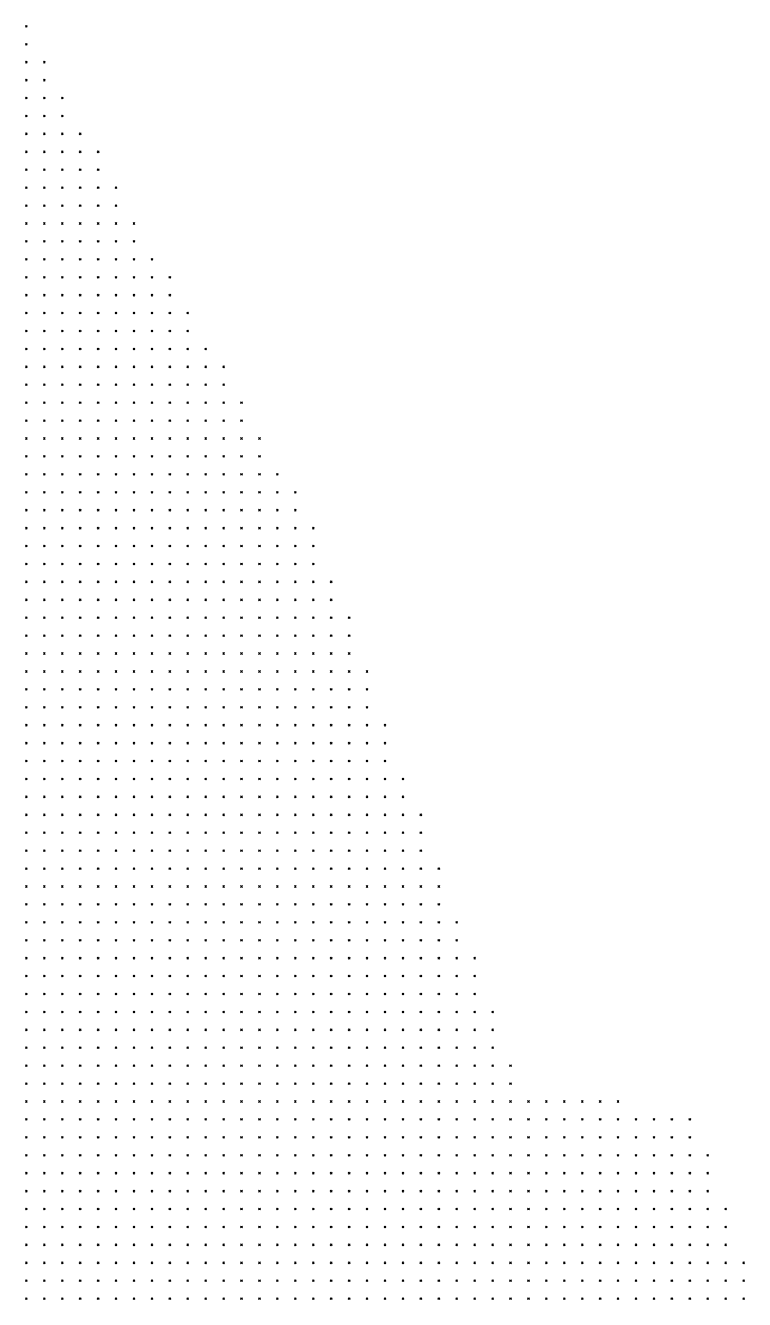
# Model space of a CAD drawing. Header units: metres. Extents: x 441556 to 446409, y 432338 to 461058.
# Drawn here: x 442646.7 to 442767, y 458251.6 to 458464.9 of the extents above; entities that cross this region are included whole.
import ezdxf

# ---------------------------------------------------------------- set-up
doc = ezdxf.new("R2010")
doc.units = ezdxf.units.M
doc.header["$MEASUREMENT"] = 0
doc.header["$PDMODE"] = 35
doc.header["$PDSIZE"] = 0.15
doc.layers.add('DTM-NOK-RevN_LIDAR_co_lidar', color=91, linetype='Continuous', lineweight=0)

msp = doc.modelspace()

# ---------------------------------------------------------------- linework, layer by layer
at = {"layer": 'DTM-NOK-RevN_LIDAR_co_lidar'}
for p in [(442646.859, 458464.731, 412.047), (442646.859, 458461.732, 414.161), (442646.859, 458458.733, 416.047), (442649.858, 458458.733, 413.054), (442646.859, 458455.733, 417.475), (442649.858, 458455.733, 414.883), (442646.859, 458452.734, 419.258), (442649.858, 458452.734, 416.904), (442652.857, 458452.734, 414.043), (442646.859, 458449.734, 421.025), (442649.858, 458449.734, 419.111), (442652.857, 458449.734, 417.103), (442646.859, 458446.735, 422.893), (442649.858, 458446.735, 420.93), (442652.857, 458446.735, 419.156), (442655.857, 458446.735, 417.013), (442646.859, 458443.736, 424.643), (442649.858, 458443.736, 422.608), (442652.857, 458443.736, 420.83), (442655.857, 458443.736, 419.429), (442658.856, 458443.736, 416.476), (442646.859, 458440.736, 426.497), (442649.858, 458440.736, 424.319), (442652.857, 458440.736, 422.274), (442655.857, 458440.736, 420.534), (442658.856, 458440.736, 418.536), (442646.859, 458437.737, 427.86), (442649.858, 458437.737, 425.582), (442652.857, 458437.737, 423.289), (442655.857, 458437.737, 421.543), (442658.856, 458437.737, 419.744), (442661.855, 458437.737, 417.718), (442646.859, 458434.738, 428.417), (442649.858, 458434.738, 426.275), (442652.857, 458434.738, 424.156), (442655.857, 458434.738, 422.068), (442658.856, 458434.738, 420.142), (442661.855, 458434.738, 418.28), (442646.859, 458431.738, 428.965), (442649.858, 458431.738, 426.693), (442652.857, 458431.738, 424.62), (442655.857, 458431.738, 422.456), (442658.856, 458431.738, 420.443), (442661.855, 458431.738, 418.45), (442664.855, 458431.738, 416.42), (442646.859, 458428.739, 429.343), (442649.858, 458428.739, 426.997), (442652.857, 458428.739, 424.812), (442655.857, 458428.739, 422.629), (442658.856, 458428.739, 420.706), (442661.855, 458428.739, 418.568), (442664.855, 458428.739, 416.237), (442646.859, 458425.74, 429.619), (442649.858, 458425.74, 427.393), (442652.857, 458425.74, 425.185), (442655.857, 458425.74, 422.908), (442658.856, 458425.74, 421.057), (442661.855, 458425.74, 418.889), (442664.855, 458425.74, 416.29), (442667.854, 458425.74, 413.492), (442646.859, 458422.74, 429.972), (442649.858, 458422.74, 427.742), (442652.857, 458422.74, 425.523), (442655.857, 458422.74, 423.255), (442658.856, 458422.74, 421.281), (442661.855, 458422.74, 419.138), (442664.855, 458422.74, 416.773), (442667.854, 458422.74, 414.569), (442670.854, 458422.74, 412.243), (442646.859, 458419.741, 430.239), (442649.858, 458419.741, 427.905), (442652.857, 458419.741, 425.691), (442655.857, 458419.741, 423.417), (442658.856, 458419.741, 421.422), (442661.855, 458419.741, 419.212), (442664.855, 458419.741, 417.011), (442667.854, 458419.741, 414.915), (442670.854, 458419.741, 412.651), (442646.859, 458416.742, 430.082), (442649.858, 458416.742, 427.735), (442652.857, 458416.742, 425.453), (442655.857, 458416.742, 423.252), (442658.856, 458416.742, 421.165), (442661.855, 458416.742, 419.016), (442664.855, 458416.742, 416.979), (442667.854, 458416.742, 414.807), (442670.854, 458416.742, 412.339), (442673.853, 458416.742, 409.976), (442646.859, 458413.742, 429.365), (442649.858, 458413.742, 427.167), (442652.857, 458413.742, 425.04), (442655.857, 458413.742, 423.025), (442658.856, 458413.742, 420.916), (442661.855, 458413.742, 419.031), (442664.855, 458413.742, 417.113), (442667.854, 458413.742, 414.948), (442670.854, 458413.742, 412.711), (442673.853, 458413.742, 410.848), (442646.859, 458410.743, 428.931), (442649.858, 458410.743, 427.11), (442652.857, 458410.743, 425.309), (442655.857, 458410.743, 423.449), (442658.856, 458410.743, 421.441), (442661.855, 458410.743, 419.732), (442664.855, 458410.743, 417.801), (442667.854, 458410.743, 415.964), (442670.854, 458410.743, 414.373), (442673.853, 458410.743, 412.821), (442676.852, 458410.743, 411.523), (442646.859, 458407.744, 429.535), (442649.858, 458407.744, 428.137), (442652.857, 458407.744, 426.606), (442655.857, 458407.744, 424.627), (442658.856, 458407.744, 422.834), (442661.855, 458407.744, 421.272), (442664.855, 458407.744, 419.407), (442667.854, 458407.744, 417.902), (442670.854, 458407.744, 416.742), (442673.853, 458407.744, 415.221), (442676.852, 458407.744, 413.765), (442679.852, 458407.744, 412.49), (442646.859, 458404.744, 431.447), (442649.858, 458404.744, 430.157), (442652.857, 458404.744, 428.586), (442655.857, 458404.744, 426.558), (442658.856, 458404.744, 424.878), (442661.855, 458404.744, 423.248), (442664.855, 458404.744, 421.573), (442667.854, 458404.744, 420.207), (442670.854, 458404.744, 419.098), (442673.853, 458404.744, 417.499), (442676.852, 458404.744, 416.103), (442679.852, 458404.744, 414.408), (442646.859, 458401.745, 433.997), (442649.858, 458401.745, 432.548), (442652.857, 458401.745, 430.766), (442655.857, 458401.745, 428.844), (442658.856, 458401.745, 427.147), (442661.855, 458401.745, 425.356), (442664.855, 458401.745, 423.776), (442667.854, 458401.745, 422.562), (442670.854, 458401.745, 421.284), (442673.853, 458401.745, 419.524), (442676.852, 458401.745, 418.114), (442679.852, 458401.745, 416.136), (442682.851, 458401.745, 413.724), (442646.859, 458398.746, 436.251), (442649.858, 458398.746, 434.683), (442652.857, 458398.746, 432.85), (442655.857, 458398.746, 430.921), (442658.856, 458398.746, 429.199), (442661.855, 458398.746, 427.548), (442664.855, 458398.746, 426.012), (442667.854, 458398.746, 424.889), (442670.854, 458398.746, 423.464), (442673.853, 458398.746, 421.531), (442676.852, 458398.746, 419.775), (442679.852, 458398.746, 417.47), (442682.851, 458398.746, 414.897), (442646.859, 458395.746, 438.289), (442649.858, 458395.746, 436.652), (442652.857, 458395.746, 434.838), (442655.857, 458395.746, 433.073), (442658.856, 458395.746, 431.27), (442661.855, 458395.746, 429.736), (442664.855, 458395.746, 428.19), (442667.854, 458395.746, 426.921), (442670.854, 458395.746, 425.362), (442673.853, 458395.746, 423.39), (442676.852, 458395.746, 421.344), (442679.852, 458395.746, 419.006), (442682.851, 458395.746, 415.937), (442685.85, 458395.746, 412.764), (442646.859, 458392.747, 440.159), (442649.858, 458392.747, 438.458), (442652.857, 458392.747, 436.745), (442655.857, 458392.747, 435.084), (442658.856, 458392.747, 433.452), (442661.855, 458392.747, 432.019), (442664.855, 458392.747, 430.199), (442667.854, 458392.747, 428.578), (442670.854, 458392.747, 426.741), (442673.853, 458392.747, 424.496), (442676.852, 458392.747, 422.552), (442679.852, 458392.747, 420.476), (442682.851, 458392.747, 416.665), (442685.85, 458392.747, 413.41), (442646.859, 458389.748, 442.146), (442649.858, 458389.748, 440.389), (442652.857, 458389.748, 438.588), (442655.857, 458389.748, 436.849), (442658.856, 458389.748, 435.318), (442661.855, 458389.748, 433.651), (442664.855, 458389.748, 431.824), (442667.854, 458389.748, 429.921), (442670.854, 458389.748, 427.826), (442673.853, 458389.748, 425.382), (442676.852, 458389.748, 422.876), (442679.852, 458389.748, 420.176), (442682.851, 458389.748, 416.809), (442685.85, 458389.748, 414.004), (442688.85, 458389.748, 411.038), (442646.859, 458386.748, 444.12), (442649.858, 458386.748, 442.417), (442652.857, 458386.748, 440.538), (442655.857, 458386.748, 438.632), (442658.856, 458386.748, 437.095), (442661.855, 458386.748, 435.128), (442664.855, 458386.748, 433.163), (442667.854, 458386.748, 430.865), (442670.854, 458386.748, 428.602), (442673.853, 458386.748, 425.904), (442676.852, 458386.748, 422.872), (442679.852, 458386.748, 420.086), (442682.851, 458386.748, 417.186), (442685.85, 458386.748, 414.344), (442688.85, 458386.748, 411.363), (442691.849, 458386.748, 408.287), (442646.859, 458383.749, 446.039), (442649.858, 458383.749, 444.268), (442652.857, 458383.749, 442.656), (442655.857, 458383.749, 440.602), (442658.856, 458383.749, 438.469), (442661.855, 458383.749, 436.184), (442664.855, 458383.749, 433.867), (442667.854, 458383.749, 431.36), (442670.854, 458383.749, 428.939), (442673.853, 458383.749, 425.981), (442676.852, 458383.749, 422.487), (442679.852, 458383.749, 419.643), (442682.851, 458383.749, 416.734), (442685.85, 458383.749, 414.273), (442688.85, 458383.749, 411.146), (442691.849, 458383.749, 407.699), (442646.859, 458380.75, 447.711), (442649.858, 458380.75, 445.886), (442652.857, 458380.75, 443.961), (442655.857, 458380.75, 441.586), (442658.856, 458380.75, 439.407), (442661.855, 458380.75, 437.112), (442664.855, 458380.75, 434.764), (442667.854, 458380.75, 431.953), (442670.854, 458380.75, 429.253), (442673.853, 458380.75, 426.425), (442676.852, 458380.75, 422.61), (442679.852, 458380.75, 419.567), (442682.851, 458380.75, 415.888), (442685.85, 458380.75, 413.082), (442688.85, 458380.75, 409.811), (442691.849, 458380.75, 406.329), (442694.848, 458380.75, 403.552), (442646.859, 458377.75, 449.038), (442649.858, 458377.75, 447.029), (442652.857, 458377.75, 444.917), (442655.857, 458377.75, 442.778), (442658.856, 458377.75, 440.164), (442661.855, 458377.75, 437.672), (442664.855, 458377.75, 434.96), (442667.854, 458377.75, 432.566), (442670.854, 458377.75, 429.566), (442673.853, 458377.75, 426.915), (442676.852, 458377.75, 423.242), (442679.852, 458377.75, 419.799), (442682.851, 458377.75, 414.89), (442685.85, 458377.75, 411.44), (442688.85, 458377.75, 408.32), (442691.849, 458377.75, 405.698), (442694.848, 458377.75, 403.661), (442646.859, 458374.751, 449.725), (442649.858, 458374.751, 447.601), (442652.857, 458374.751, 445.144), (442655.857, 458374.751, 442.784), (442658.856, 458374.751, 440.331), (442661.855, 458374.751, 437.793), (442664.855, 458374.751, 435.164), (442667.854, 458374.751, 432.712), (442670.854, 458374.751, 430.018), (442673.853, 458374.751, 426.453), (442676.852, 458374.751, 421.682), (442679.852, 458374.751, 417.449), (442682.851, 458374.751, 414.331), (442685.85, 458374.751, 412.465), (442688.85, 458374.751, 410.044), (442691.849, 458374.751, 407.674), (442694.848, 458374.751, 405.456), (442646.859, 458371.752, 449.973), (442649.858, 458371.752, 447.746), (442652.857, 458371.752, 445.401), (442655.857, 458371.752, 442.794), (442658.856, 458371.752, 440.346), (442661.855, 458371.752, 437.76), (442664.855, 458371.752, 434.996), (442667.854, 458371.752, 432.22), (442670.854, 458371.752, 429.219), (442673.853, 458371.752, 425.133), (442676.852, 458371.752, 420.941), (442679.852, 458371.752, 417.854), (442682.851, 458371.752, 416.134), (442685.85, 458371.752, 414.661), (442688.85, 458371.752, 412.363), (442691.849, 458371.752, 410.533), (442694.848, 458371.752, 408.658), (442697.848, 458371.752, 406.172), (442646.859, 458368.752, 450.28), (442649.858, 458368.752, 447.86), (442652.857, 458368.752, 445.254), (442655.857, 458368.752, 442.553), (442658.856, 458368.752, 440.24), (442661.855, 458368.752, 437.382), (442664.855, 458368.752, 434.643), (442667.854, 458368.752, 431.808), (442670.854, 458368.752, 427.508), (442673.853, 458368.752, 424.145), (442676.852, 458368.752, 421.627), (442679.852, 458368.752, 420.458), (442682.851, 458368.752, 419.31), (442685.85, 458368.752, 417.538), (442688.85, 458368.752, 415.142), (442691.849, 458368.752, 412.825), (442694.848, 458368.752, 410.148), (442697.848, 458368.752, 407.046), (442646.859, 458365.753, 450.286), (442649.858, 458365.753, 447.939), (442652.857, 458365.753, 445.337), (442655.857, 458365.753, 442.395), (442658.856, 458365.753, 439.992), (442661.855, 458365.753, 437.287), (442664.855, 458365.753, 434.123), (442667.854, 458365.753, 430.815), (442670.854, 458365.753, 426.941), (442673.853, 458365.753, 425.043), (442676.852, 458365.753, 424.414), (442679.852, 458365.753, 423.173), (442682.851, 458365.753, 421.336), (442685.85, 458365.753, 418.941), (442688.85, 458365.753, 416.406), (442691.849, 458365.753, 413.636), (442694.848, 458365.753, 410.341), (442697.848, 458365.753, 407.213), (442700.847, 458365.753, 404.437), (442646.859, 458362.754, 450.568), (442649.858, 458362.754, 448.143), (442652.857, 458362.754, 445.448), (442655.857, 458362.754, 442.373), (442658.856, 458362.754, 439.652), (442661.855, 458362.754, 436.534), (442664.855, 458362.754, 432.967), (442667.854, 458362.754, 430.347), (442670.854, 458362.754, 428.302), (442673.853, 458362.754, 427.896), (442676.852, 458362.754, 427.129), (442679.852, 458362.754, 425.134), (442682.851, 458362.754, 422.559), (442685.85, 458362.754, 419.669), (442688.85, 458362.754, 416.855), (442691.849, 458362.754, 414.081), (442694.848, 458362.754, 411.159), (442697.848, 458362.754, 408.371), (442700.847, 458362.754, 405.601), (442646.859, 458359.754, 450.503), (442649.858, 458359.754, 447.961), (442652.857, 458359.754, 445.147), (442655.857, 458359.754, 442.057), (442658.856, 458359.754, 438.85), (442661.855, 458359.754, 435.828), (442664.855, 458359.754, 433.733), (442667.854, 458359.754, 432.707), (442670.854, 458359.754, 431.441), (442673.853, 458359.754, 430.519), (442676.852, 458359.754, 428.763), (442679.852, 458359.754, 426.154), (442682.851, 458359.754, 423.26), (442685.85, 458359.754, 420.35), (442688.85, 458359.754, 417.801), (442691.849, 458359.754, 415.143), (442694.848, 458359.754, 412.317), (442697.848, 458359.754, 409.619), (442700.847, 458359.754, 406.742), (442646.859, 458356.755, 450.406), (442649.858, 458356.755, 447.844), (442652.857, 458356.755, 444.653), (442655.857, 458356.755, 441.786), (442658.856, 458356.755, 439.191), (442661.855, 458356.755, 437.191), (442664.855, 458356.755, 436.4), (442667.854, 458356.755, 435.7), (442670.854, 458356.755, 434.014), (442673.853, 458356.755, 432.25), (442676.852, 458356.755, 429.709), (442679.852, 458356.755, 427.02), (442682.851, 458356.755, 424.25), (442685.85, 458356.755, 421.772), (442688.85, 458356.755, 418.917), (442691.849, 458356.755, 416.307), (442694.848, 458356.755, 413.761), (442697.848, 458356.755, 410.524), (442700.847, 458356.755, 407.182), (442703.846, 458356.755, 404.611), (442646.859, 458353.756, 450.182), (442649.858, 458353.756, 447.535), (442652.857, 458353.756, 445.138), (442655.857, 458353.756, 443.259), (442658.856, 458353.756, 441.402), (442661.855, 458353.756, 440.02), (442664.855, 458353.756, 439.106), (442667.854, 458353.756, 437.789), (442670.854, 458353.756, 435.708), (442673.853, 458353.756, 433.234), (442676.852, 458353.756, 430.8), (442679.852, 458353.756, 428.236), (442682.851, 458353.756, 425.581), (442685.85, 458353.756, 423.046), (442688.85, 458353.756, 420.293), (442691.849, 458353.756, 417.608), (442694.848, 458353.756, 414.769), (442697.848, 458353.756, 411.077), (442700.847, 458353.756, 407.922), (442703.846, 458353.756, 406.025), (442646.859, 458350.756, 450.958), (442649.858, 458350.756, 448.848), (442652.857, 458350.756, 446.943), (442655.857, 458350.756, 445.269), (442658.856, 458350.756, 443.749), (442661.855, 458350.756, 442.386), (442664.855, 458350.756, 440.865), (442667.854, 458350.756, 438.999), (442670.854, 458350.756, 436.859), (442673.853, 458350.756, 434.314), (442676.852, 458350.756, 431.952), (442679.852, 458350.756, 429.407), (442682.851, 458350.756, 426.82), (442685.85, 458350.756, 424.117), (442688.85, 458350.756, 421.292), (442691.849, 458350.756, 418.268), (442694.848, 458350.756, 415.44), (442697.848, 458350.756, 412.298), (442700.847, 458350.756, 409.753), (442703.846, 458350.756, 408.036), (442646.859, 458347.757, 452.636), (442649.858, 458347.757, 450.781), (442652.857, 458347.757, 448.855), (442655.857, 458347.757, 446.982), (442658.856, 458347.757, 445.537), (442661.855, 458347.757, 443.945), (442664.855, 458347.757, 442.112), (442667.854, 458347.757, 440.059), (442670.854, 458347.757, 437.81), (442673.853, 458347.757, 435.287), (442676.852, 458347.757, 432.999), (442679.852, 458347.757, 430.499), (442682.851, 458347.757, 427.777), (442685.85, 458347.757, 424.967), (442688.85, 458347.757, 422.093), (442691.849, 458347.757, 419.38), (442694.848, 458347.757, 417.08), (442697.848, 458347.757, 414.694), (442700.847, 458347.757, 412.435), (442703.846, 458347.757, 410.433), (442706.846, 458347.757, 408.385), (442646.859, 458344.757, 454.283), (442649.858, 458344.757, 452.43), (442652.857, 458344.757, 450.567), (442655.857, 458344.757, 448.656), (442658.856, 458344.757, 447.004), (442661.855, 458344.757, 445.103), (442664.855, 458344.757, 443.105), (442667.854, 458344.757, 441.026), (442670.854, 458344.757, 438.621), (442673.853, 458344.757, 436.131), (442676.852, 458344.757, 433.667), (442679.852, 458344.757, 431.243), (442682.851, 458344.757, 428.839), (442685.85, 458344.757, 426.259), (442688.85, 458344.757, 423.757), (442691.849, 458344.757, 421.524), (442694.848, 458344.757, 419.426), (442697.848, 458344.757, 417.169), (442700.847, 458344.757, 414.922), (442703.846, 458344.757, 412.838), (442706.846, 458344.757, 410.735), (442646.859, 458341.758, 455.868), (442649.858, 458341.758, 454.16), (442652.857, 458341.758, 452.402), (442655.857, 458341.758, 450.411), (442658.856, 458341.758, 448.374), (442661.855, 458341.758, 446.312), (442664.855, 458341.758, 444.235), (442667.854, 458341.758, 441.934), (442670.854, 458341.758, 439.311), (442673.853, 458341.758, 436.884), (442676.852, 458341.758, 434.535), (442679.852, 458341.758, 432.507), (442682.851, 458341.758, 430.461), (442685.85, 458341.758, 428.136), (442688.85, 458341.758, 425.907), (442691.849, 458341.758, 423.749), (442694.848, 458341.758, 421.53), (442697.848, 458341.758, 419.191), (442700.847, 458341.758, 416.951), (442703.846, 458341.758, 414.967), (442706.846, 458341.758, 412.997), (442646.859, 458338.759, 457.57), (442649.858, 458338.759, 455.866), (442652.857, 458338.759, 454.158), (442655.857, 458338.759, 452.103), (442658.856, 458338.759, 449.831), (442661.855, 458338.759, 447.574), (442664.855, 458338.759, 445.418), (442667.854, 458338.759, 442.853), (442670.854, 458338.759, 440.333), (442673.853, 458338.759, 438.153), (442676.852, 458338.759, 436.272), (442679.852, 458338.759, 434.481), (442682.851, 458338.759, 432.313), (442685.85, 458338.759, 430.081), (442688.85, 458338.759, 427.768), (442691.849, 458338.759, 425.606), (442694.848, 458338.759, 423.454), (442697.848, 458338.759, 421.211), (442700.847, 458338.759, 419.112), (442703.846, 458338.759, 417.247), (442706.846, 458338.759, 415.386), (442709.845, 458338.759, 413.714), (442646.859, 458335.759, 459.12), (442649.858, 458335.759, 457.334), (442652.857, 458335.759, 455.618), (442655.857, 458335.759, 453.516), (442658.856, 458335.759, 451.193), (442661.855, 458335.759, 448.625), (442664.855, 458335.759, 446.185), (442667.854, 458335.759, 443.897), (442670.854, 458335.759, 442.031), (442673.853, 458335.759, 440.338), (442676.852, 458335.759, 438.42), (442679.852, 458335.759, 436.234), (442682.851, 458335.759, 434.019), (442685.85, 458335.759, 431.874), (442688.85, 458335.759, 429.588), (442691.849, 458335.759, 427.471), (442694.848, 458335.759, 425.464), (442697.848, 458335.759, 423.452), (442700.847, 458335.759, 421.646), (442703.846, 458335.759, 419.857), (442706.846, 458335.759, 417.92), (442709.845, 458335.759, 416.112), (442646.859, 458332.76, 460.511), (442649.858, 458332.76, 458.697), (442652.857, 458332.76, 456.852), (442655.857, 458332.76, 454.601), (442658.856, 458332.76, 452.191), (442661.855, 458332.76, 449.582), (442664.855, 458332.76, 447.174), (442667.854, 458332.76, 445.502), (442670.854, 458332.76, 444.111), (442673.853, 458332.76, 442.405), (442676.852, 458332.76, 440.266), (442679.852, 458332.76, 437.926), (442682.851, 458332.76, 435.85), (442685.85, 458332.76, 433.676), (442688.85, 458332.76, 431.557), (442691.849, 458332.76, 429.46), (442694.848, 458332.76, 427.464), (442697.848, 458332.76, 425.682), (442700.847, 458332.76, 424.054), (442703.846, 458332.76, 422.222), (442706.846, 458332.76, 420.249), (442709.845, 458332.76, 418.38), (442712.844, 458332.76, 416.279), (442646.859, 458329.761, 461.86), (442649.858, 458329.761, 459.842), (442652.857, 458329.761, 457.827), (442655.857, 458329.761, 455.528), (442658.856, 458329.761, 453.011), (442661.855, 458329.761, 450.747), (442664.855, 458329.761, 449.132), (442667.854, 458329.761, 447.624), (442670.854, 458329.761, 446.11), (442673.853, 458329.761, 444.002), (442676.852, 458329.761, 441.854), (442679.852, 458329.761, 439.808), (442682.851, 458329.761, 437.74), (442685.85, 458329.761, 435.643), (442688.85, 458329.761, 433.485), (442691.849, 458329.761, 431.426), (442694.848, 458329.761, 429.497), (442697.848, 458329.761, 427.626), (442700.847, 458329.761, 425.841), (442703.846, 458329.761, 423.996), (442706.846, 458329.761, 421.967), (442709.845, 458329.761, 419.883), (442712.844, 458329.761, 417.666), (442646.859, 458326.761, 462.931), (442649.858, 458326.761, 460.676), (442652.857, 458326.761, 458.585), (442655.857, 458326.761, 456.376), (442658.856, 458326.761, 454.029), (442661.855, 458326.761, 452.551), (442664.855, 458326.761, 451.551), (442667.854, 458326.761, 449.965), (442670.854, 458326.761, 447.946), (442673.853, 458326.761, 445.924), (442676.852, 458326.761, 443.683), (442679.852, 458326.761, 441.634), (442682.851, 458326.761, 439.466), (442685.85, 458326.761, 437.464), (442688.85, 458326.761, 435.325), (442691.849, 458326.761, 433.34), (442694.848, 458326.761, 431.473), (442697.848, 458326.761, 429.404), (442700.847, 458326.761, 427.315), (442703.846, 458326.761, 425.24), (442706.846, 458326.761, 423.095), (442709.845, 458326.761, 421.034), (442712.844, 458326.761, 418.955), (442646.859, 458323.762, 463.862), (442649.858, 458323.762, 461.564), (442652.857, 458323.762, 459.422), (442655.857, 458323.762, 457.47), (442658.856, 458323.762, 455.887), (442661.855, 458323.762, 455.025), (442664.855, 458323.762, 453.909), (442667.854, 458323.762, 452.359), (442670.854, 458323.762, 449.976), (442673.853, 458323.762, 447.848), (442676.852, 458323.762, 445.663), (442679.852, 458323.762, 443.476), (442682.851, 458323.762, 441.383), (442685.85, 458323.762, 439.285), (442688.85, 458323.762, 437.141), (442691.849, 458323.762, 435.063), (442694.848, 458323.762, 432.979), (442697.848, 458323.762, 430.926), (442700.847, 458323.762, 428.732), (442703.846, 458323.762, 426.446), (442706.846, 458323.762, 424.329), (442709.845, 458323.762, 422.267), (442712.844, 458323.762, 420.184), (442715.844, 458323.762, 418.238), (442646.859, 458320.763, 465.132), (442649.858, 458320.763, 462.814), (442652.857, 458320.763, 460.567), (442655.857, 458320.763, 459.034), (442658.856, 458320.763, 458.198), (442661.855, 458320.763, 457.317), (442664.855, 458320.763, 455.731), (442667.854, 458320.763, 453.751), (442670.854, 458320.763, 451.695), (442673.853, 458320.763, 449.572), (442676.852, 458320.763, 447.422), (442679.852, 458320.763, 445.279), (442682.851, 458320.763, 443.245), (442685.85, 458320.763, 440.938), (442688.85, 458320.763, 438.657), (442691.849, 458320.763, 436.468), (442694.848, 458320.763, 434.321), (442697.848, 458320.763, 432.327), (442700.847, 458320.763, 430.119), (442703.846, 458320.763, 427.798), (442706.846, 458320.763, 425.744), (442709.845, 458320.763, 423.745), (442712.844, 458320.763, 421.738), (442715.844, 458320.763, 419.835), (442646.859, 458317.763, 466.521), (442649.858, 458317.763, 464.387), (442652.857, 458317.763, 462.397), (442655.857, 458317.763, 461.171), (442658.856, 458317.763, 460.349), (442661.855, 458317.763, 458.998), (442664.855, 458317.763, 457.162), (442667.854, 458317.763, 455.063), (442670.854, 458317.763, 453.206), (442673.853, 458317.763, 450.85), (442676.852, 458317.763, 449.017), (442679.852, 458317.763, 446.74), (442682.851, 458317.763, 444.594), (442685.85, 458317.763, 442.28), (442688.85, 458317.763, 440.028), (442691.849, 458317.763, 437.78), (442694.848, 458317.763, 435.575), (442697.848, 458317.763, 433.429), (442700.847, 458317.763, 431.252), (442703.846, 458317.763, 428.928), (442706.846, 458317.763, 426.727), (442709.845, 458317.763, 424.859), (442712.844, 458317.763, 422.906), (442715.844, 458317.763, 420.784), (442646.859, 458314.764, 467.836), (442649.858, 458314.764, 465.875), (442652.857, 458314.764, 464.492), (442655.857, 458314.764, 463.605), (442658.856, 458314.764, 462.524), (442661.855, 458314.764, 460.505), (442664.855, 458314.764, 458.685), (442667.854, 458314.764, 456.581), (442670.854, 458314.764, 454.529), (442673.853, 458314.764, 452.408), (442676.852, 458314.764, 450.455), (442679.852, 458314.764, 448.002), (442682.851, 458314.764, 445.787), (442685.85, 458314.764, 443.634), (442688.85, 458314.764, 441.357), (442691.849, 458314.764, 438.941), (442694.848, 458314.764, 436.798), (442697.848, 458314.764, 434.855), (442700.847, 458314.764, 432.613), (442703.846, 458314.764, 429.942), (442706.846, 458314.764, 427.522), (442709.845, 458314.764, 425.649), (442712.844, 458314.764, 423.579), (442715.844, 458314.764, 421.122), (442718.843, 458314.764, 418.715), (442646.859, 458311.765, 468.86), (442649.858, 458311.765, 467.613), (442652.857, 458311.765, 466.56), (442655.857, 458311.765, 465.497), (442658.856, 458311.765, 464.266), (442661.855, 458311.765, 462.394), (442664.855, 458311.765, 460.167), (442667.854, 458311.765, 458.179), (442670.854, 458311.765, 455.975), (442673.853, 458311.765, 453.999), (442676.852, 458311.765, 451.737), (442679.852, 458311.765, 449.316), (442682.851, 458311.765, 446.9), (442685.85, 458311.765, 444.747), (442688.85, 458311.765, 442.519), (442691.849, 458311.765, 440.103), (442694.848, 458311.765, 437.878), (442697.848, 458311.765, 435.663), (442700.847, 458311.765, 433.157), (442703.846, 458311.765, 430.606), (442706.846, 458311.765, 428.273), (442709.845, 458311.765, 425.973), (442712.844, 458311.765, 423.677), (442715.844, 458311.765, 421.593), (442718.843, 458311.765, 419.324), (442646.859, 458308.765, 470.524), (442649.858, 458308.765, 469.217), (442652.857, 458308.765, 468.029), (442655.857, 458308.765, 466.686), (442658.856, 458308.765, 465.042), (442661.855, 458308.765, 463.422), (442664.855, 458308.765, 461.346), (442667.854, 458308.765, 459.12), (442670.854, 458308.765, 457.197), (442673.853, 458308.765, 455.089), (442676.852, 458308.765, 452.673), (442679.852, 458308.765, 450.37), (442682.851, 458308.765, 447.717), (442685.85, 458308.765, 445.302), (442688.85, 458308.765, 442.923), (442691.849, 458308.765, 440.691), (442694.848, 458308.765, 438.408), (442697.848, 458308.765, 435.947), (442700.847, 458308.765, 433.333), (442703.846, 458308.765, 430.873), (442706.846, 458308.765, 428.705), (442709.845, 458308.765, 426.504), (442712.844, 458308.765, 424.143), (442715.844, 458308.765, 421.757), (442718.843, 458308.765, 419.343), (442721.842, 458308.765, 416.914), (442646.859, 458305.766, 472.06), (442649.858, 458305.766, 470.542), (442652.857, 458305.766, 469.173), (442655.857, 458305.766, 467.736), (442658.856, 458305.766, 466.025), (442661.855, 458305.766, 464.211), (442664.855, 458305.766, 462.251), (442667.854, 458305.766, 460.273), (442670.854, 458305.766, 457.909), (442673.853, 458305.766, 455.739), (442676.852, 458305.766, 453.304), (442679.852, 458305.766, 450.613), (442682.851, 458305.766, 448.127), (442685.85, 458305.766, 445.752), (442688.85, 458305.766, 443.537), (442691.849, 458305.766, 441.104), (442694.848, 458305.766, 438.582), (442697.848, 458305.766, 435.921), (442700.847, 458305.766, 433.342), (442703.846, 458305.766, 430.951), (442706.846, 458305.766, 428.62), (442709.845, 458305.766, 426.305), (442712.844, 458305.766, 423.806), (442715.844, 458305.766, 421.189), (442718.843, 458305.766, 418.627), (442721.842, 458305.766, 415.881), (442646.859, 458302.767, 473.422), (442649.858, 458302.767, 471.913), (442652.857, 458302.767, 470.491), (442655.857, 458302.767, 468.799), (442658.856, 458302.767, 466.925), (442661.855, 458302.767, 464.902), (442664.855, 458302.767, 462.969), (442667.854, 458302.767, 460.898), (442670.854, 458302.767, 458.347), (442673.853, 458302.767, 456.059), (442676.852, 458302.767, 453.733), (442679.852, 458302.767, 451.409), (442682.851, 458302.767, 448.946), (442685.85, 458302.767, 446.323), (442688.85, 458302.767, 443.724), (442691.849, 458302.767, 441.24), (442694.848, 458302.767, 438.691), (442697.848, 458302.767, 436.185), (442700.847, 458302.767, 433.6), (442703.846, 458302.767, 430.898), (442706.846, 458302.767, 428.325), (442709.845, 458302.767, 425.753), (442712.844, 458302.767, 422.987), (442715.844, 458302.767, 420.279), (442718.843, 458302.767, 417.658), (442721.842, 458302.767, 415.183), (442646.859, 458299.767, 474.445), (442649.858, 458299.767, 472.698), (442652.857, 458299.767, 471.191), (442655.857, 458299.767, 469.41), (442658.856, 458299.767, 467.559), (442661.855, 458299.767, 465.587), (442664.855, 458299.767, 463.239), (442667.854, 458299.767, 461.283), (442670.854, 458299.767, 459.084), (442673.853, 458299.767, 456.763), (442676.852, 458299.767, 454.231), (442679.852, 458299.767, 451.79), (442682.851, 458299.767, 449.216), (442685.85, 458299.767, 446.594), (442688.85, 458299.767, 443.903), (442691.849, 458299.767, 441.284), (442694.848, 458299.767, 438.687), (442697.848, 458299.767, 436.262), (442700.847, 458299.767, 433.695), (442703.846, 458299.767, 430.871), (442706.846, 458299.767, 428.077), (442709.845, 458299.767, 425.287), (442712.844, 458299.767, 422.424), (442715.844, 458299.767, 419.65), (442718.843, 458299.767, 417.077), (442721.842, 458299.767, 414.451), (442724.842, 458299.767, 411.885), (442646.859, 458296.768, 475.088), (442649.858, 458296.768, 473.327), (442652.857, 458296.768, 471.685), (442655.857, 458296.768, 469.805), (442658.856, 458296.768, 468.004), (442661.855, 458296.768, 466.182), (442664.855, 458296.768, 464.081), (442667.854, 458296.768, 461.83), (442670.854, 458296.768, 459.309), (442673.853, 458296.768, 457.213), (442676.852, 458296.768, 454.611), (442679.852, 458296.768, 452.163), (442682.851, 458296.768, 449.449), (442685.85, 458296.768, 446.621), (442688.85, 458296.768, 443.956), (442691.849, 458296.768, 441.37), (442694.848, 458296.768, 438.788), (442697.848, 458296.768, 436.19), (442700.847, 458296.768, 433.518), (442703.846, 458296.768, 430.728), (442706.846, 458296.768, 427.912), (442709.845, 458296.768, 425.046), (442712.844, 458296.768, 422.031), (442715.844, 458296.768, 419.182), (442718.843, 458296.768, 416.581), (442721.842, 458296.768, 413.786), (442724.842, 458296.768, 411.18), (442646.859, 458293.769, 475.411), (442649.858, 458293.769, 473.597), (442652.857, 458293.769, 471.832), (442655.857, 458293.769, 470.043), (442658.856, 458293.769, 468.248), (442661.855, 458293.769, 466.487), (442664.855, 458293.769, 464.32), (442667.854, 458293.769, 462.064), (442670.854, 458293.769, 459.608), (442673.853, 458293.769, 457.356), (442676.852, 458293.769, 454.882), (442679.852, 458293.769, 451.996), (442682.851, 458293.769, 449.389), (442685.85, 458293.769, 446.71), (442688.85, 458293.769, 444.019), (442691.849, 458293.769, 441.333), (442694.848, 458293.769, 438.789), (442697.848, 458293.769, 436.201), (442700.847, 458293.769, 433.443), (442703.846, 458293.769, 430.608), (442706.846, 458293.769, 427.791), (442709.845, 458293.769, 424.86), (442712.844, 458293.769, 421.622), (442715.844, 458293.769, 418.52), (442718.843, 458293.769, 416.059), (442721.842, 458293.769, 413.513), (442724.842, 458293.769, 410.751), (442646.859, 458290.769, 475.383), (442649.858, 458290.769, 473.49), (442652.857, 458290.769, 471.72), (442655.857, 458290.769, 469.808), (442658.856, 458290.769, 468.063), (442661.855, 458290.769, 466.219), (442664.855, 458290.769, 464.226), (442667.854, 458290.769, 462.003), (442670.854, 458290.769, 459.948), (442673.853, 458290.769, 457.628), (442676.852, 458290.769, 455.273), (442679.852, 458290.769, 452.189), (442682.851, 458290.769, 449.198), (442685.85, 458290.769, 446.555), (442688.85, 458290.769, 443.95), (442691.849, 458290.769, 441.33), (442694.848, 458290.769, 438.785), (442697.848, 458290.769, 436.155), (442700.847, 458290.769, 433.324), (442703.846, 458290.769, 430.423), (442706.846, 458290.769, 427.487), (442709.845, 458290.769, 424.64), (442712.844, 458290.769, 421.899), (442715.844, 458290.769, 418.993), (442718.843, 458290.769, 416.53), (442721.842, 458290.769, 414.065), (442724.842, 458290.769, 411.32), (442727.841, 458290.769, 408.785), (442646.859, 458287.77, 474.898), (442649.858, 458287.77, 472.89), (442652.857, 458287.77, 471.242), (442655.857, 458287.77, 469.352), (442658.856, 458287.77, 467.446), (442661.855, 458287.77, 465.488), (442664.855, 458287.77, 463.56), (442667.854, 458287.77, 461.659), (442670.854, 458287.77, 459.633), (442673.853, 458287.77, 457.109), (442676.852, 458287.77, 454.945), (442679.852, 458287.77, 452.356), (442682.851, 458287.77, 449.23), (442685.85, 458287.77, 446.452), (442688.85, 458287.77, 443.946), (442691.849, 458287.77, 441.451), (442694.848, 458287.77, 438.875), (442697.848, 458287.77, 436.239), (442700.847, 458287.77, 433.379), (442703.846, 458287.77, 430.404), (442706.846, 458287.77, 427.594), (442709.845, 458287.77, 425.175), (442712.844, 458287.77, 423.088), (442715.844, 458287.77, 420.557), (442718.843, 458287.77, 417.645), (442721.842, 458287.77, 415.131), (442724.842, 458287.77, 412.112), (442727.841, 458287.77, 409.399), (442646.859, 458284.771, 474.8), (442649.858, 458284.771, 472.716), (442652.857, 458284.771, 470.767), (442655.857, 458284.771, 468.696), (442658.856, 458284.771, 466.601), (442661.855, 458284.771, 464.7), (442664.855, 458284.771, 462.48), (442667.854, 458284.771, 460.703), (442670.854, 458284.771, 458.752), (442673.853, 458284.771, 456.494), (442676.852, 458284.771, 454.121), (442679.852, 458284.771, 451.745), (442682.851, 458284.771, 448.936), (442685.85, 458284.771, 446.322), (442688.85, 458284.771, 443.925), (442691.849, 458284.771, 441.343), (442694.848, 458284.771, 438.686), (442697.848, 458284.771, 436.084), (442700.847, 458284.771, 433.305), (442703.846, 458284.771, 430.625), (442706.846, 458284.771, 428.502), (442709.845, 458284.771, 426.616), (442712.844, 458284.771, 424.436), (442715.844, 458284.771, 421.841), (442718.843, 458284.771, 418.914), (442721.842, 458284.771, 416.075), (442724.842, 458284.771, 412.835), (442727.841, 458284.771, 409.93), (442730.84, 458284.771, 407.505), (442733.84, 458284.771, 405.118), (442736.839, 458284.771, 402.695), (442739.838, 458284.771, 400.202), (442742.838, 458284.771, 398.276), (442745.837, 458284.771, 396.587), (442646.859, 458281.771, 474.725), (442649.858, 458281.771, 472.589), (442652.857, 458281.771, 470.41), (442655.857, 458281.771, 468.214), (442658.856, 458281.771, 466.089), (442661.855, 458281.771, 463.9), (442664.855, 458281.771, 461.74), (442667.854, 458281.771, 459.566), (442670.854, 458281.771, 457.698), (442673.853, 458281.771, 455.528), (442676.852, 458281.771, 453.266), (442679.852, 458281.771, 450.853), (442682.851, 458281.771, 448.561), (442685.85, 458281.771, 446.09), (442688.85, 458281.771, 443.536), (442691.849, 458281.771, 440.911), (442694.848, 458281.771, 438.433), (442697.848, 458281.771, 436.097), (442700.847, 458281.771, 433.794), (442703.846, 458281.771, 431.779), (442706.846, 458281.771, 430.08), (442709.845, 458281.771, 428.139), (442712.844, 458281.771, 425.617), (442715.844, 458281.771, 422.735), (442718.843, 458281.771, 419.722), (442721.842, 458281.771, 416.528), (442724.842, 458281.771, 413.418), (442727.841, 458281.771, 410.586), (442730.84, 458281.771, 408.221), (442733.84, 458281.771, 405.379), (442736.839, 458281.771, 402.972), (442739.838, 458281.771, 400.699), (442742.838, 458281.771, 399.132), (442745.837, 458281.771, 398.069), (442748.836, 458281.771, 396.953), (442751.836, 458281.771, 396.158), (442754.835, 458281.771, 395.594), (442757.834, 458281.771, 394.346), (442646.859, 458278.772, 474.418), (442649.858, 458278.772, 472.221), (442652.857, 458278.772, 470.038), (442655.857, 458278.772, 467.919), (442658.856, 458278.772, 465.885), (442661.855, 458278.772, 463.753), (442664.855, 458278.772, 461.5), (442667.854, 458278.772, 459.233), (442670.854, 458278.772, 457.127), (442673.853, 458278.772, 454.835), (442676.852, 458278.772, 452.65), (442679.852, 458278.772, 450.466), (442682.851, 458278.772, 448.366), (442685.85, 458278.772, 446.022), (442688.85, 458278.772, 443.585), (442691.849, 458278.772, 441.195), (442694.848, 458278.772, 439.143), (442697.848, 458278.772, 437.152), (442700.847, 458278.772, 435.173), (442703.846, 458278.772, 433.355), (442706.846, 458278.772, 431.399), (442709.845, 458278.772, 429.048), (442712.844, 458278.772, 426.366), (442715.844, 458278.772, 423.349), (442718.843, 458278.772, 420.158), (442721.842, 458278.772, 416.925), (442724.842, 458278.772, 413.949), (442727.841, 458278.772, 411.414), (442730.84, 458278.772, 409.117), (442733.84, 458278.772, 405.455), (442736.839, 458278.772, 403.439), (442739.838, 458278.772, 401.922), (442742.838, 458278.772, 400.895), (442745.837, 458278.772, 400.138), (442748.836, 458278.772, 399.395), (442751.836, 458278.772, 398.475), (442754.835, 458278.772, 397.674), (442757.834, 458278.772, 396.143), (442646.859, 458275.773, 474.167), (442649.858, 458275.773, 471.899), (442652.857, 458275.773, 469.672), (442655.857, 458275.773, 467.603), (442658.856, 458275.773, 465.603), (442661.855, 458275.773, 463.802), (442664.855, 458275.773, 461.479), (442667.854, 458275.773, 459.349), (442670.854, 458275.773, 457.13), (442673.853, 458275.773, 454.908), (442676.852, 458275.773, 452.461), (442679.852, 458275.773, 450.522), (442682.851, 458275.773, 448.531), (442685.85, 458275.773, 446.509), (442688.85, 458275.773, 444.371), (442691.849, 458275.773, 442.212), (442694.848, 458275.773, 440.358), (442697.848, 458275.773, 438.444), (442700.847, 458275.773, 436.401), (442703.846, 458275.773, 434.366), (442706.846, 458275.773, 432.098), (442709.845, 458275.773, 429.497), (442712.844, 458275.773, 426.711), (442715.844, 458275.773, 423.693), (442718.843, 458275.773, 420.455), (442721.842, 458275.773, 417.428), (442724.842, 458275.773, 414.673), (442727.841, 458275.773, 412.344), (442730.84, 458275.773, 410.183), (442733.84, 458275.773, 406.648), (442736.839, 458275.773, 404.757), (442739.838, 458275.773, 403.894), (442742.838, 458275.773, 403.163), (442745.837, 458275.773, 402.587), (442748.836, 458275.773, 401.948), (442751.836, 458275.773, 400.793), (442754.835, 458275.773, 399.539), (442757.834, 458275.773, 397.895), (442760.834, 458275.773, 395.906), (442646.859, 458272.773, 474.031), (442649.858, 458272.773, 471.582), (442652.857, 458272.773, 469.274), (442655.857, 458272.773, 467.073), (442658.856, 458272.773, 465.013), (442661.855, 458272.773, 463.12), (442664.855, 458272.773, 460.983), (442667.854, 458272.773, 458.875), (442670.854, 458272.773, 456.727), (442673.853, 458272.773, 454.538), (442676.852, 458272.773, 452.076), (442679.852, 458272.773, 450.132), (442682.851, 458272.773, 448.348), (442685.85, 458272.773, 446.601), (442688.85, 458272.773, 444.698), (442691.849, 458272.773, 442.774), (442694.848, 458272.773, 440.927), (442697.848, 458272.773, 438.983), (442700.847, 458272.773, 436.883), (442703.846, 458272.773, 434.722), (442706.846, 458272.773, 432.415), (442709.845, 458272.773, 429.81), (442712.844, 458272.773, 426.905), (442715.844, 458272.773, 423.752), (442718.843, 458272.773, 420.651), (442721.842, 458272.773, 417.815), (442724.842, 458272.773, 415.249), (442727.841, 458272.773, 413.13), (442730.84, 458272.773, 411.294), (442733.84, 458272.773, 408.938), (442736.839, 458272.773, 407.069), (442739.838, 458272.773, 406.182), (442742.838, 458272.773, 405.496), (442745.837, 458272.773, 404.896), (442748.836, 458272.773, 404.134), (442751.836, 458272.773, 402.857), (442754.835, 458272.773, 401.419), (442757.834, 458272.773, 399.626), (442760.834, 458272.773, 397.633), (442646.859, 458269.774, 473.86), (442649.858, 458269.774, 471.143), (442652.857, 458269.774, 468.681), (442655.857, 458269.774, 466.299), (442658.856, 458269.774, 464.175), (442661.855, 458269.774, 462.135), (442664.855, 458269.774, 460.145), (442667.854, 458269.774, 457.949), (442670.854, 458269.774, 455.691), (442673.853, 458269.774, 453.544), (442676.852, 458269.774, 451.37), (442679.852, 458269.774, 449.302), (442682.851, 458269.774, 447.448), (442685.85, 458269.774, 445.696), (442688.85, 458269.774, 443.92), (442691.849, 458269.774, 442.271), (442694.848, 458269.774, 440.561), (442697.848, 458269.774, 438.734), (442700.847, 458269.774, 436.723), (442703.846, 458269.774, 434.517), (442706.846, 458269.774, 432.162), (442709.845, 458269.774, 429.602), (442712.844, 458269.774, 426.672), (442715.844, 458269.774, 423.455), (442718.843, 458269.774, 420.696), (442721.842, 458269.774, 418.158), (442724.842, 458269.774, 415.859), (442727.841, 458269.774, 414.142), (442730.84, 458269.774, 412.742), (442733.84, 458269.774, 411.105), (442736.839, 458269.774, 409.586), (442739.838, 458269.774, 408.5), (442742.838, 458269.774, 407.812), (442745.837, 458269.774, 406.945), (442748.836, 458269.774, 405.945), (442751.836, 458269.774, 404.7), (442754.835, 458269.774, 403.176), (442757.834, 458269.774, 401.367), (442760.834, 458269.774, 399.438), (442646.859, 458266.775, 473.888), (442649.858, 458266.775, 470.945), (442652.857, 458266.775, 468.227), (442655.857, 458266.775, 465.786), (442658.856, 458266.775, 463.624), (442661.855, 458266.775, 461.633), (442664.855, 458266.775, 459.861), (442667.854, 458266.775, 457.479), (442670.854, 458266.775, 455.343), (442673.853, 458266.775, 453.405), (442676.852, 458266.775, 451.521), (442679.852, 458266.775, 449.383), (442682.851, 458266.775, 447.262), (442685.85, 458266.775, 445.068), (442688.85, 458266.775, 442.941), (442691.849, 458266.775, 441.144), (442694.848, 458266.775, 439.455), (442697.848, 458266.775, 437.727), (442700.847, 458266.775, 435.833), (442703.846, 458266.775, 433.627), (442706.846, 458266.775, 431.139), (442709.845, 458266.775, 428.566), (442712.844, 458266.775, 425.929), (442715.844, 458266.775, 423.212), (442718.843, 458266.775, 420.959), (442721.842, 458266.775, 418.977), (442724.842, 458266.775, 417.282), (442727.841, 458266.775, 415.89), (442730.84, 458266.775, 414.577), (442733.84, 458266.775, 413.182), (442736.839, 458266.775, 411.901), (442739.838, 458266.775, 410.78), (442742.838, 458266.775, 409.887), (442745.837, 458266.775, 408.881), (442748.836, 458266.775, 407.726), (442751.836, 458266.775, 406.475), (442754.835, 458266.775, 404.849), (442757.834, 458266.775, 403.052), (442760.834, 458266.775, 401.177), (442763.833, 458266.775, 398.946), (442646.859, 458263.775, 474.522), (442649.858, 458263.775, 471.414), (442652.857, 458263.775, 468.546), (442655.857, 458263.775, 466.019), (442658.856, 458263.775, 463.775), (442661.855, 458263.775, 461.864), (442664.855, 458263.775, 460.014), (442667.854, 458263.775, 458.023), (442670.854, 458263.775, 456.425), (442673.853, 458263.775, 454.642), (442676.852, 458263.775, 452.867), (442679.852, 458263.775, 450.783), (442682.851, 458263.775, 448.525), (442685.85, 458263.775, 445.508), (442688.85, 458263.775, 442.717), (442691.849, 458263.775, 440.396), (442694.848, 458263.775, 438.455), (442697.848, 458263.775, 436.646), (442700.847, 458263.775, 434.652), (442703.846, 458263.775, 432.411), (442706.846, 458263.775, 430.031), (442709.845, 458263.775, 427.775), (442712.844, 458263.775, 425.759), (442715.844, 458263.775, 423.814), (442718.843, 458263.775, 422.272), (442721.842, 458263.775, 420.662), (442724.842, 458263.775, 419.049), (442727.841, 458263.775, 417.663), (442730.84, 458263.775, 416.407), (442733.84, 458263.775, 415.294), (442736.839, 458263.775, 414.101), (442739.838, 458263.775, 412.922), (442742.838, 458263.775, 411.753), (442745.837, 458263.775, 410.608), (442748.836, 458263.775, 409.273), (442751.836, 458263.775, 407.78), (442754.835, 458263.775, 406.112), (442757.834, 458263.775, 404.233), (442760.834, 458263.775, 402.21), (442763.833, 458263.775, 400.018), (442646.859, 458260.776, 475.275), (442649.858, 458260.776, 472.229), (442652.857, 458260.776, 469.443), (442655.857, 458260.776, 466.875), (442658.856, 458260.776, 464.452), (442661.855, 458260.776, 462.628), (442664.855, 458260.776, 460.93), (442667.854, 458260.776, 459.478), (442670.854, 458260.776, 458.281), (442673.853, 458260.776, 456.797), (442676.852, 458260.776, 454.876), (442679.852, 458260.776, 452.776), (442682.851, 458260.776, 450.669), (442685.85, 458260.776, 447.237), (442688.85, 458260.776, 443.349), (442691.849, 458260.776, 440.504), (442694.848, 458260.776, 438.312), (442697.848, 458260.776, 436.286), (442700.847, 458260.776, 434.067), (442703.846, 458260.776, 431.875), (442706.846, 458260.776, 430.078), (442709.845, 458260.776, 428.518), (442712.844, 458260.776, 427.091), (442715.844, 458260.776, 425.655), (442718.843, 458260.776, 424.169), (442721.842, 458260.776, 422.581), (442724.842, 458260.776, 420.892), (442727.841, 458260.776, 419.568), (442730.84, 458260.776, 418.465), (442733.84, 458260.776, 417.333), (442736.839, 458260.776, 416.098), (442739.838, 458260.776, 414.972), (442742.838, 458260.776, 413.518), (442745.837, 458260.776, 412.098), (442748.836, 458260.776, 410.422), (442751.836, 458260.776, 408.542), (442754.835, 458260.776, 406.682), (442757.834, 458260.776, 404.697), (442760.834, 458260.776, 402.487), (442763.833, 458260.776, 400.281), (442646.859, 458257.777, 476.147), (442649.858, 458257.777, 473.273), (442652.857, 458257.777, 470.593), (442655.857, 458257.777, 468.052), (442658.856, 458257.777, 465.76), (442661.855, 458257.777, 463.888), (442664.855, 458257.777, 462.343), (442667.854, 458257.777, 461.117), (442670.854, 458257.777, 460.168), (442673.853, 458257.777, 458.721), (442676.852, 458257.777, 456.856), (442679.852, 458257.777, 454.976), (442682.851, 458257.777, 452.63), (442685.85, 458257.777, 449.309), (442688.85, 458257.777, 444.885), (442691.849, 458257.777, 441.649), (442694.848, 458257.777, 439.17), (442697.848, 458257.777, 437.047), (442700.847, 458257.777, 434.904), (442703.846, 458257.777, 432.87), (442706.846, 458257.777, 431.516), (442709.845, 458257.777, 430.522), (442712.844, 458257.777, 429.367), (442715.844, 458257.777, 427.904), (442718.843, 458257.777, 426.263), (442721.842, 458257.777, 424.556), (442724.842, 458257.777, 422.675), (442727.841, 458257.777, 421.618), (442730.84, 458257.777, 420.48), (442733.84, 458257.777, 419.144), (442736.839, 458257.777, 417.898), (442739.838, 458257.777, 416.623), (442742.838, 458257.777, 414.904), (442745.837, 458257.777, 413.144), (442748.836, 458257.777, 411.186), (442751.836, 458257.777, 409.188), (442754.835, 458257.777, 407.086), (442757.834, 458257.777, 404.949), (442760.834, 458257.777, 402.723), (442763.833, 458257.777, 400.485), (442766.832, 458257.777, 398.342), (442646.859, 458254.777, 477.215), (442649.858, 458254.777, 474.588), (442652.857, 458254.777, 471.932), (442655.857, 458254.777, 469.625), (442658.856, 458254.777, 467.432), (442661.855, 458254.777, 465.736), (442664.855, 458254.777, 464.229), (442667.854, 458254.777, 463.002), (442670.854, 458254.777, 461.924), (442673.853, 458254.777, 460.534), (442676.852, 458254.777, 458.738), (442679.852, 458254.777, 456.938), (442682.851, 458254.777, 454.406), (442685.85, 458254.777, 451.001), (442688.85, 458254.777, 446.723), (442691.849, 458254.777, 443.596), (442694.848, 458254.777, 441.155), (442697.848, 458254.777, 438.898), (442700.847, 458254.777, 437.063), (442703.846, 458254.777, 435.636), (442706.846, 458254.777, 434.543), (442709.845, 458254.777, 433.494), (442712.844, 458254.777, 431.978), (442715.844, 458254.777, 430.218), (442718.843, 458254.777, 428.551), (442721.842, 458254.777, 426.306), (442724.842, 458254.777, 424.273), (442727.841, 458254.777, 423.461), (442730.84, 458254.777, 422.362), (442733.84, 458254.777, 420.84), (442736.839, 458254.777, 419.368), (442739.838, 458254.777, 417.519), (442742.838, 458254.777, 415.647), (442745.837, 458254.777, 413.85), (442748.836, 458254.777, 411.639), (442751.836, 458254.777, 409.651), (442754.835, 458254.777, 407.285), (442757.834, 458254.777, 404.876), (442760.834, 458254.777, 402.595), (442763.833, 458254.777, 400.36), (442766.832, 458254.777, 398.116), (442646.859, 458251.778, 478.344), (442649.858, 458251.778, 475.919), (442652.857, 458251.778, 473.418), (442655.857, 458251.778, 471.385), (442658.856, 458251.778, 469.289), (442661.855, 458251.778, 467.725), (442664.855, 458251.778, 466.348), (442667.854, 458251.778, 465.231), (442670.854, 458251.778, 463.777), (442673.853, 458251.778, 462.462), (442676.852, 458251.778, 460.911), (442679.852, 458251.778, 458.888), (442682.851, 458251.778, 456.594), (442685.85, 458251.778, 453.373), (442688.85, 458251.778, 448.94), (442691.849, 458251.778, 445.658), (442694.848, 458251.778, 443.555), (442697.848, 458251.778, 441.642), (442700.847, 458251.778, 439.893), (442703.846, 458251.778, 438.677), (442706.846, 458251.778, 437.578), (442709.845, 458251.778, 435.958), (442712.844, 458251.778, 434.026), (442715.844, 458251.778, 432.165), (442718.843, 458251.778, 430.479), (442721.842, 458251.778, 428.652), (442724.842, 458251.778, 427.062), (442727.841, 458251.778, 425.639), (442730.84, 458251.778, 424.071), (442733.84, 458251.778, 422.339), (442736.839, 458251.778, 420.751), (442739.838, 458251.778, 418.399), (442742.838, 458251.778, 416.469), (442745.837, 458251.778, 414.194), (442748.836, 458251.778, 411.365), (442751.836, 458251.778, 408.841), (442754.835, 458251.778, 406.481), (442757.834, 458251.778, 404.101), (442760.834, 458251.778, 402.097), (442763.833, 458251.778, 400.051), (442766.832, 458251.778, 397.775)]:
    msp.add_point(p, dxfattribs=at)

doc.saveas('drawing.dxf')
